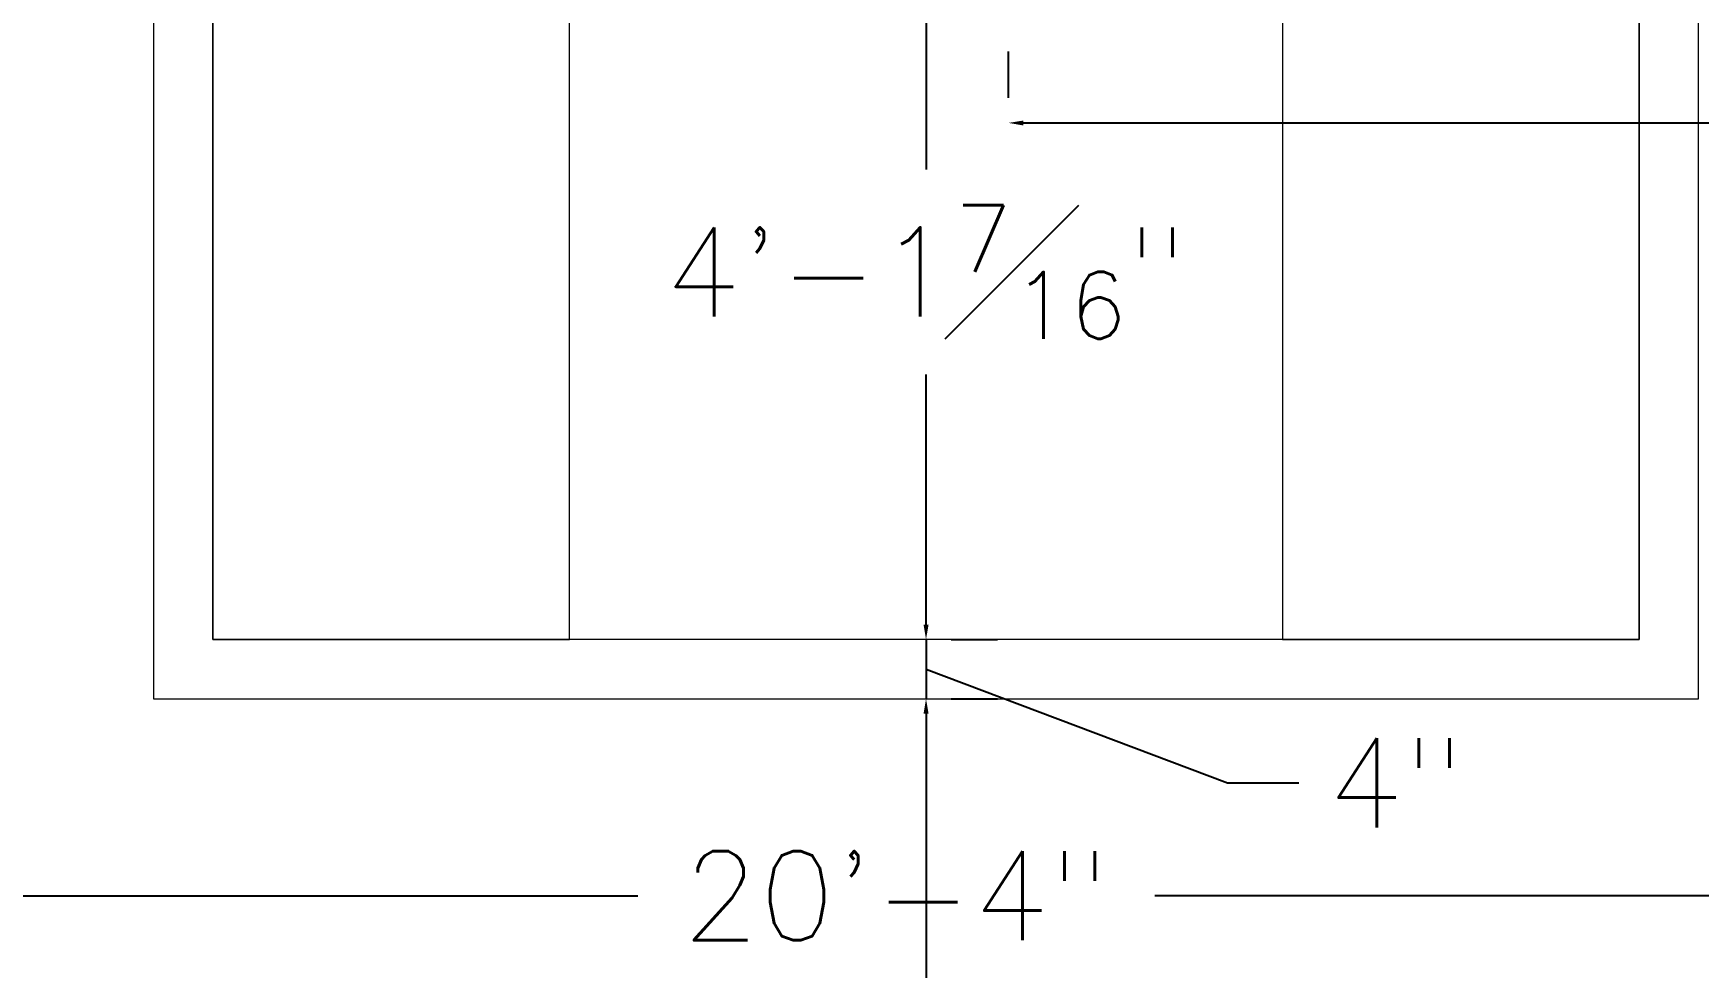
# Model space of a CAD drawing. Header units: inches. Extents: x 437 to 8681, y 26 to 3302.
# Drawn here: x 1527.6 to 1639.7, y 1067.3 to 1130.2 of the extents above; entities that cross this region are included whole.
import ezdxf

# ---------------------------------------------------------------- set-up
doc = ezdxf.new("R2010")
doc.units = ezdxf.units.IN
doc.header["$MEASUREMENT"] = 0
doc.layers.add('DIMENSION', color=1, linetype='Continuous')
doc.layers.add('PLANTA BLANCA', color=7, linetype='Continuous', lineweight=0)
doc.styles.add('ROMANS', font='romans.shx')
doc.dimstyles.new('SMALLER DIM', dxfattribs={"dimscale": 64, "dimtxt": 0.09375, "dimasz": 0.015625, "dimexe": 0.075, "dimexo": 0.02625, "dimgap": 0.0375, "dimtad": 0, "dimtih": 1, "dimtoh": 1, "dimdec": 4, "dimzin": 3, "dimdsep": 46, "dimlunit": 4, "dimtxsty": 'ROMANS', "dimcen": 0.0375, "dimclrd": 256, "dimclre": 256, "dimclrt": 7, "dimadec": 0, "dimazin": 0, "dimtfac": 0.75, "dimtdec": 4, "dimtmove": 0, "dimatfit": 3, "dimfxl": 1, "dimfrac": 1, "dimtolj": 1, "dimtzin": 0, "dimlwd": -1, "dimlwe": -1, "dimarcsym": 1})

# ---------------------------------------------------------------- blocks, each defined once
blk = doc.blocks.new('*D35')
at = {"layer": 'DIMENSION', "transparency": 16777216}
for p, q in [((1593.23, 1125.85), (1593.23, 1128.97)), ((1945.23, 1125.85), (1945.23, 1128.97)), ((1594.23, 1124.17), (1751.83, 1124.17)), ((1944.23, 1124.17), (1786.63, 1124.17))]:
    blk.add_line(p, q, dxfattribs=at)
for points in [[(1594.23, 1124.33), (1594.23, 1124), (1593.23, 1124.17)], [(1944.23, 1124.33), (1944.23, 1124), (1945.23, 1124.17)]]:
    blk.add_solid(points, dxfattribs=at)
at = {"layer": 'DIMENSION', "color": 7, "transparency": 16777216, "insert": (1769.23, 1124.17), "char_height": 6, "attachment_point": 5, "style": 'ROMANS'}
blk.add_mtext('\\A1;29\'-4"', dxfattribs=at)
blk = doc.blocks.new('*D78')
at = {"layer": 'DIMENSION', "transparency": 16777216}
for p, q in [((1587.68, 1137.87), (1587.68, 1121.04)), ((1589.36, 1138.87), (1592.48, 1138.87)), ((1587.68, 1090.4), (1587.68, 1107.24)), ((1589.36, 1089.4), (1592.48, 1089.4))]:
    blk.add_line(p, q, dxfattribs=at)
for points in [[(1587.51, 1137.87), (1587.85, 1137.87), (1587.68, 1138.87)], [(1587.51, 1090.4), (1587.85, 1090.4), (1587.68, 1089.4)]]:
    blk.add_solid(points, dxfattribs=at)
at = {"layer": 'DIMENSION', "color": 7, "transparency": 16777216, "insert": (1587.68, 1114.14), "char_height": 6, "attachment_point": 5, "style": 'ROMANS'}
blk.add_mtext('\\A1;4\'-1{\\H0.75x;\\S7#16;}"', dxfattribs=at)
blk = doc.blocks.new('*D79')
at = {"layer": 'DIMENSION', "transparency": 16777216}
for p, q in [((1587.68, 1090.4), (1587.68, 1091.4)), ((1587.68, 1089.4), (1587.68, 1085.4)), ((1587.68, 1089.4), (1587.68, 1085.4)), ((1589.36, 1089.4), (1592.48, 1089.4)), ((1587.68, 1087.4), (1607.97, 1079.75)), ((1589.36, 1085.4), (1592.48, 1085.4)), ((1587.68, 1084.4), (1587.68, 1083.4)), ((1607.97, 1079.75), (1612.77, 1079.75))]:
    blk.add_line(p, q, dxfattribs=at)
for points in [[(1587.51, 1090.4), (1587.85, 1090.4), (1587.68, 1089.4)], [(1587.51, 1084.4), (1587.85, 1084.4), (1587.68, 1085.4)]]:
    blk.add_solid(points, dxfattribs=at)
at = {"layer": 'DIMENSION', "color": 7, "transparency": 16777216, "insert": (1619.31, 1079.75), "char_height": 6, "attachment_point": 5, "style": 'ROMANS'}
blk.add_mtext('\\A1;4"', dxfattribs=at)
blk = doc.blocks.new('*D80')
at = {"layer": 'DIMENSION', "transparency": 16777216}
for p, q in [((1589.36, 1085.4), (1592.48, 1085.4)), ((1587.68, 1084.4), (1587.68, 993.04)), ((1587.68, 887.87), (1587.68, 979.24)), ((1589.35, 886.87), (1592.48, 886.87))]:
    blk.add_line(p, q, dxfattribs=at)
for points in [[(1587.51, 1084.4), (1587.85, 1084.4), (1587.68, 1085.4)], [(1587.51, 887.87), (1587.85, 887.87), (1587.68, 886.87)]]:
    blk.add_solid(points, dxfattribs=at)
at = {"layer": 'DIMENSION', "color": 7, "transparency": 16777216, "insert": (1587.68, 986.14), "char_height": 6, "attachment_point": 5, "style": 'ROMANS'}
blk.add_mtext('\\A1;16\'-6{\\H0.75x;\\S9#16;}"', dxfattribs=at)
blk = doc.blocks.new('*D46')
at = {"layer": 'DIMENSION', "transparency": 16777216}
for p, q in [((1463.68, 1073.83), (1463.68, 1076.95)), ((1707.68, 1073.83), (1707.68, 1076.95)), ((1464.68, 1072.15), (1568.28, 1072.15)), ((1706.68, 1072.15), (1603.08, 1072.15))]:
    blk.add_line(p, q, dxfattribs=at)
for points in [[(1464.68, 1072.31), (1464.68, 1071.98), (1463.68, 1072.15)], [(1706.68, 1072.31), (1706.68, 1071.98), (1707.68, 1072.15)]]:
    blk.add_solid(points, dxfattribs=at)
at = {"layer": 'DIMENSION', "color": 7, "transparency": 16777216, "insert": (1585.68, 1072.15), "char_height": 6, "attachment_point": 5, "style": 'ROMANS'}
blk.add_mtext('\\A1;20\'-4"', dxfattribs=at)

msp = doc.modelspace()

# ---------------------------------------------------------------- linework, layer by layer
at = {"layer": 'PLANTA BLANCA', "lineweight": 0}
for p, q in [((1535.67953, 1162.86683), (1535.67953, 1085.40356)), ((1539.67953, 1089.40356), (1539.67953, 1162.86683)), ((1539.67953, 1162.86683), (1539.67953, 1089.40356)), ((1635.67953, 1162.86683), (1635.67953, 1089.40356)), ((1635.67953, 1089.40356), (1635.67953, 1162.86683)), ((1639.67953, 1085.40356), (1639.67953, 1162.86683)), ((1563.67953, 1089.40356), (1563.67953, 1138.86683)), ((1611.67953, 1138.86683), (1611.67953, 1089.40356)), ((1635.67953, 1089.40356), (1539.67953, 1089.40356)), ((1539.67953, 1089.40356), (1563.67953, 1089.40356)), ((1611.67953, 1089.40356), (1635.67953, 1089.40356)), ((1535.67953, 1085.40356), (1639.67953, 1085.40356))]:
    msp.add_line(p, q, dxfattribs=at)

# ---------------------------------------------------------------- dimensions: what is measured, and where the dimension line sits
at = {"layer": 'DIMENSION'}
for base, p1, p2, picture, middle in [((1587.67953, 1089.40356), (1587.67953, 1138.86683), (1587.67953, 1089.40356), '*D78', (1587.67953, 1114.1352)), ((1587.67953, 886.86683), (1587.67953, 1085.40356), (1587.66762, 886.86683), '*D80', (1587.67953, 986.1352))]:
    dim = msp.add_linear_dim(base=base, p1=p1, p2=p2, angle=90, dimstyle='SMALLER DIM', override={"dimtmove": 1}, dxfattribs=at)
    dim.commit()
    dim.dimension.update_dxf_attribs({"geometry": picture, "text_midpoint": middle})
for base, p1, p2, picture, middle in [((1945.22944, 1124.16774), (1593.22944, 1124.16774), (1945.22944, 1124.16774), '*D35', (1769.22944, 1124.16774)), ((1707.67953, 1072.14545), (1463.67953, 1072.14545), (1707.67953, 1072.14545), '*D46', (1585.67953, 1072.14545))]:
    dim = msp.add_linear_dim(base=base, p1=p1, p2=p2, dimstyle='SMALLER DIM', dxfattribs=at)
    dim.commit()
    dim.dimension.update_dxf_attribs({"geometry": picture, "text_midpoint": middle})
dim = msp.add_linear_dim(base=(1587.67953, 1085.40356), p1=(1587.67953, 1089.40356), p2=(1587.67953, 1085.40356), angle=90, dimstyle='SMALLER DIM', override={"dimtmove": 1}, dxfattribs=at)
dim.commit()
dim.dimension.update_dxf_attribs({"geometry": '*D79', "text_midpoint": (1615.16524, 1079.75071), "dimtype": 160})

doc.saveas('drawing.dxf')
